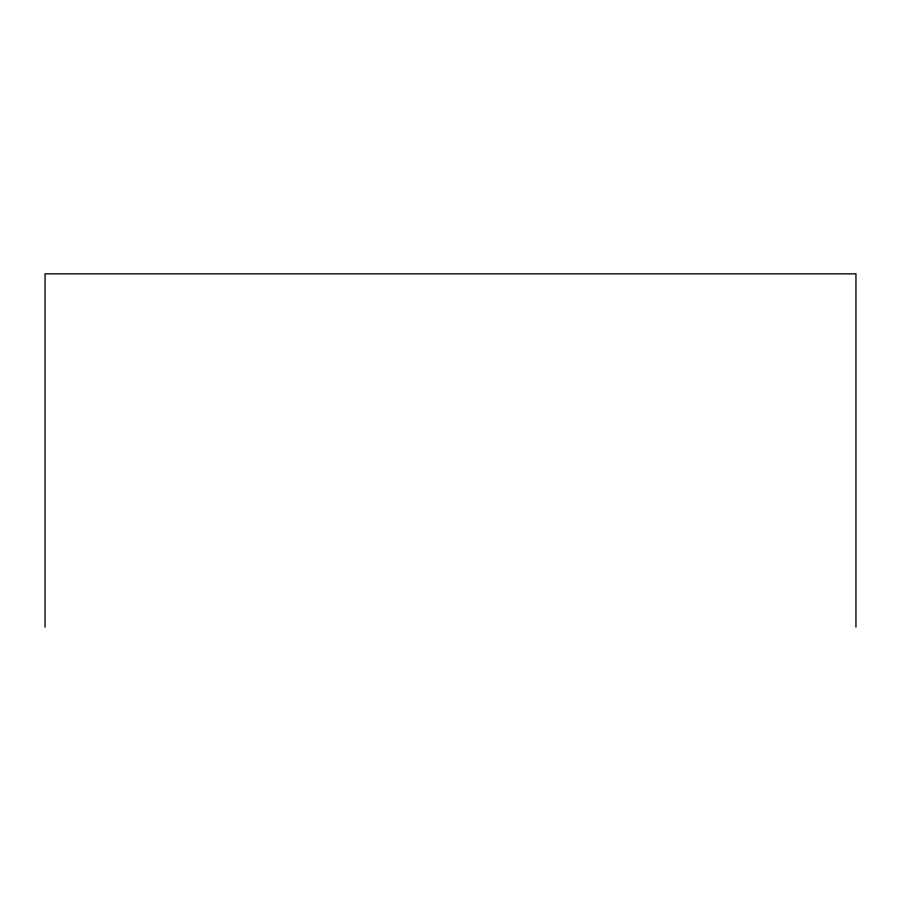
<?xml version="1.0" encoding="UTF-8"?>
<svg xmlns="http://www.w3.org/2000/svg" width="901" height="901" viewBox="0 0 901 901"><rect width="100%" height="100%" fill="white"/><g stroke="black" fill="none" stroke-linecap="round" stroke-linejoin="round"><path stroke-width="1.35" d="M855.95 627.152L855.95 273.848L45.05 273.848L45.05 627.152"/></g></svg>
